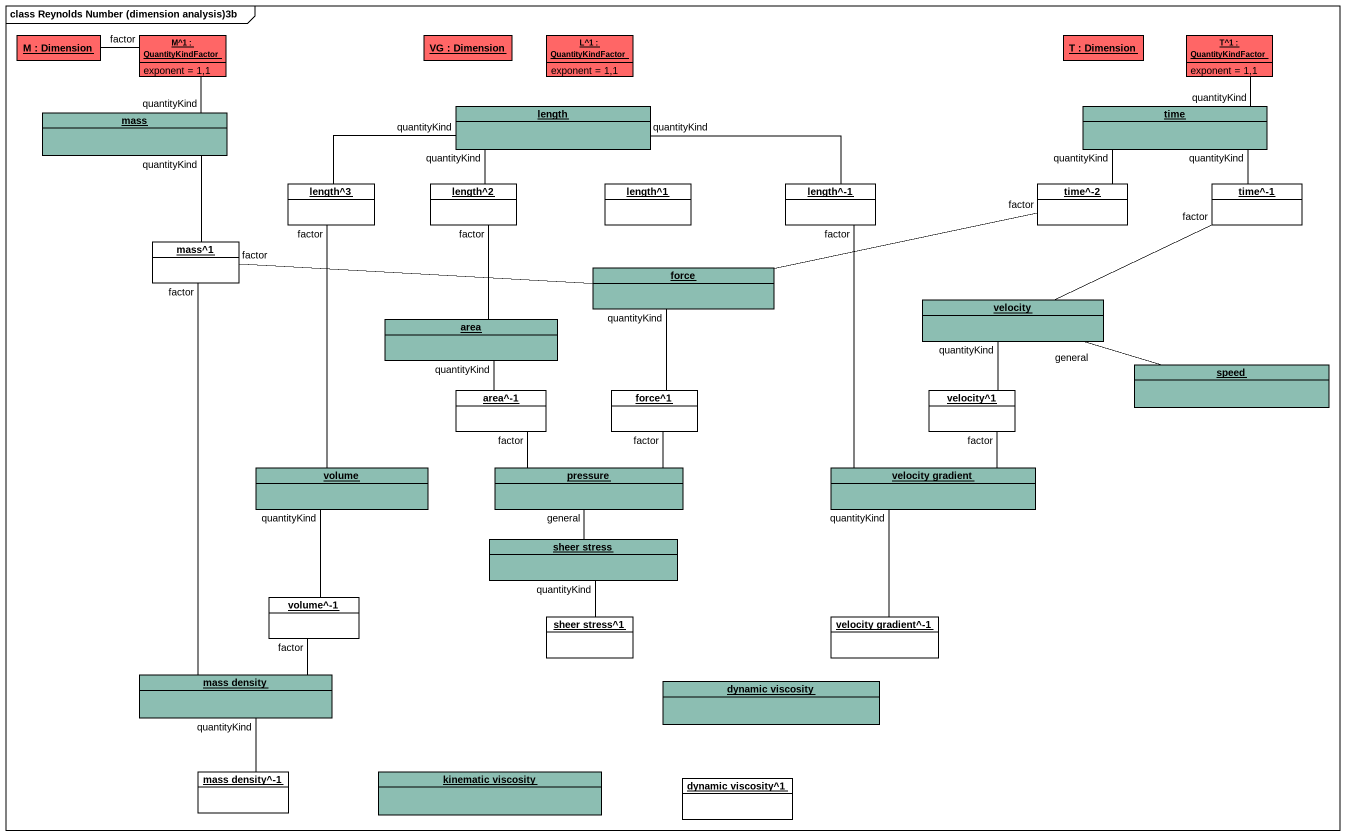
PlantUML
@startuml
mainframe class Reynolds Number (dimension analysis)3b
hide circle
hide empty members
object "M : Dimension" as M #FF6666
object "M^1 : QuantityKindFactor" as M_1 #FF6666 {
  exponent = 1,1
}
object "VG : Dimension" as VG #FF6666
object "L^1 : QuantityKindFactor" as L_1 #FF6666 {
  exponent = 1,1
}
object "T : Dimension" as T #FF6666
object "T^1 : QuantityKindFactor" as T_1 #FF6666 {
  exponent = 1,1
}
object mass #8CBEB2
object length #8CBEB2
object time #8CBEB2
object "length^3" as length_3 #FFFFFF
object "length^2" as length_2 #FFFFFF
object "length^1" as length_1 #FFFFFF
object "length^-1" as length_1_2 #FFFFFF
object "time^-2" as time_2 #FFFFFF
object "time^-1" as time_1 #FFFFFF
object "mass^1" as mass_1 #FFFFFF
object force #8CBEB2
object area #8CBEB2
object velocity #8CBEB2
object speed #8CBEB2
object "area^-1" as area_1 #FFFFFF
object "force^1" as force_1 #FFFFFF
object "velocity^1" as velocity_1 #FFFFFF
object volume #8CBEB2
object pressure #8CBEB2
object "velocity gradient" as velocity_gradient #8CBEB2
object "sheer stress" as sheer_stress #8CBEB2
object "volume^-1" as volume_1 #FFFFFF
object "sheer stress^1" as sheer_stress_1 #FFFFFF
object "velocity gradient^-1" as velocity_gradient_1 #FFFFFF
object "mass density" as mass_density #8CBEB2
object "dynamic viscosity" as dynamic_viscosity #8CBEB2
object "mass density^-1" as mass_density_1 #FFFFFF
object "kinematic viscosity" as kinematic_viscosity #8CBEB2
object "dynamic viscosity^1" as dynamic_viscosity_1 #FFFFFF
M_1 -left- M : factor
mass -up- M_1 : quantityKind
mass -- mass_1 : quantityKind
length -left- length_3 : quantityKind
length -- length_2 : quantityKind
length -right- length_1_2 : quantityKind
time -up- T_1 : quantityKind
time -- time_2 : quantityKind
time -- time_1 : quantityKind
length_3 -- volume : factor
length_2 -- area : factor
length_1_2 -- velocity_gradient : factor
time_2 -left- force : factor
time_1 -left- velocity : factor
mass_1 -right- force : factor
mass_1 -- mass_density : factor
force -- force_1 : quantityKind
area -- area_1 : quantityKind
velocity -- velocity_1 : quantityKind
speed -left- velocity : general
area_1 -- pressure : factor
force_1 -- pressure : factor
velocity_1 -- velocity_gradient : factor
volume -- volume_1 : quantityKind
velocity_gradient -- velocity_gradient_1 : quantityKind
sheer_stress -up- pressure : general
sheer_stress -- sheer_stress_1 : quantityKind
volume_1 -- mass_density : factor
mass_density -- mass_density_1 : quantityKind
@enduml
